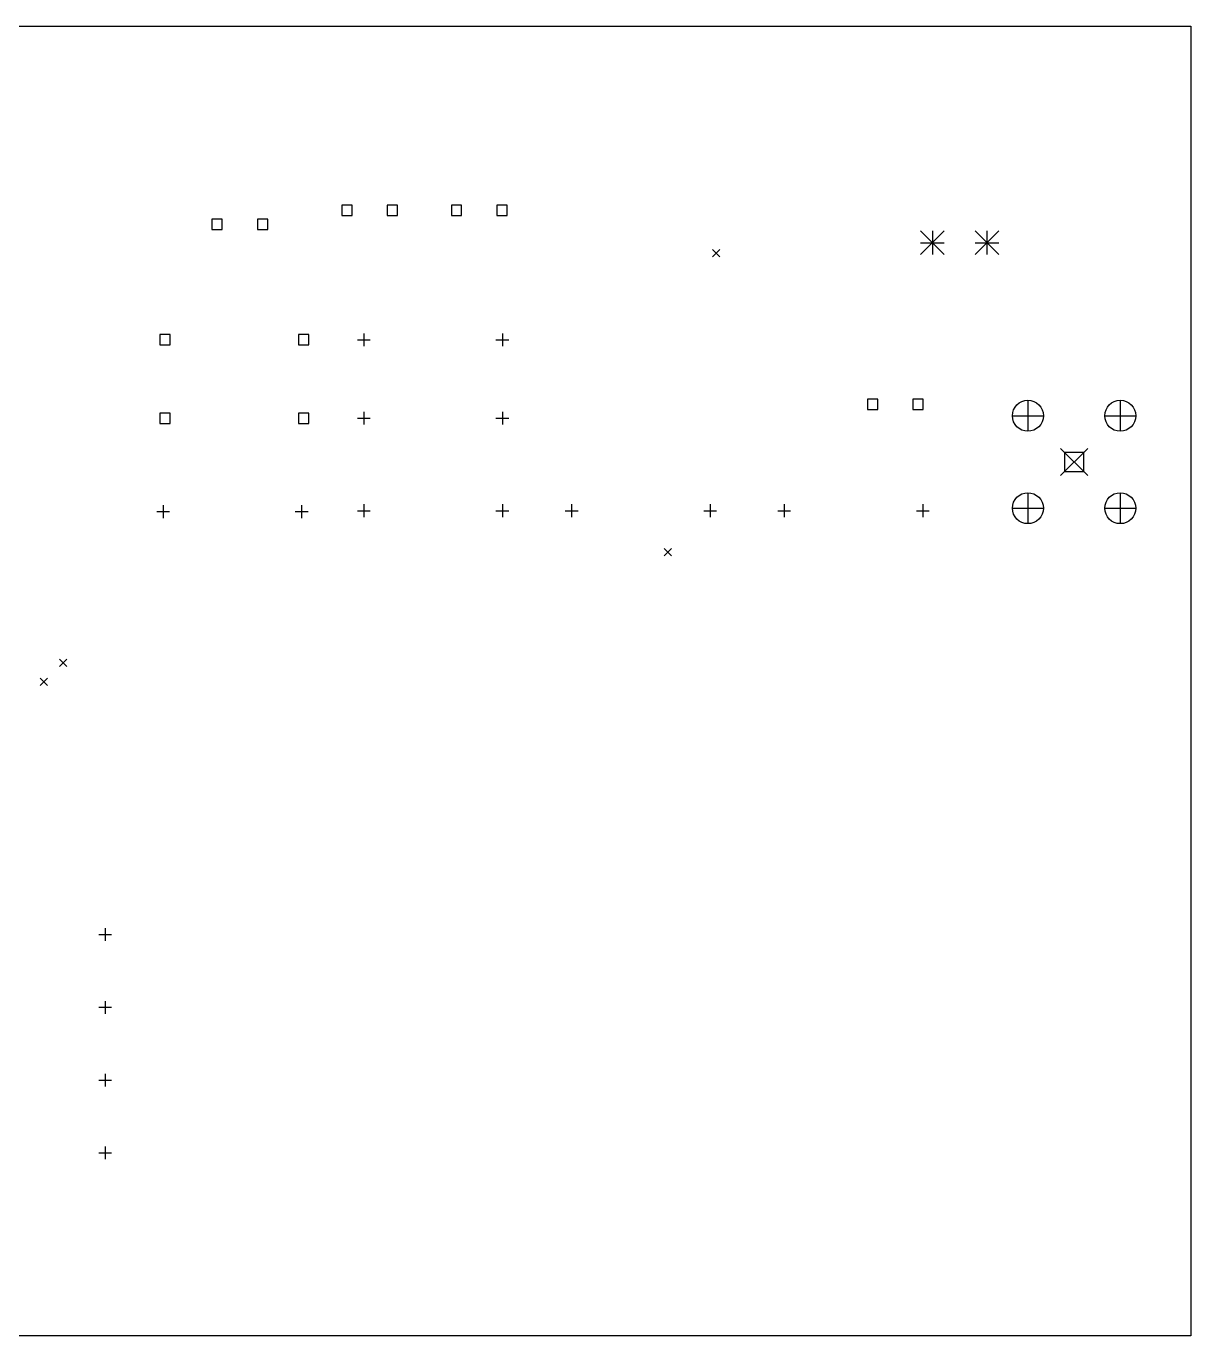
# Model space of a CAD drawing. Extents: x 2.49 to 7.48, y -5.89 to -1.79.
# Drawn here: x 4.959 to 7.48, y -4.626 to -1.791 of the extents above; entities that cross this region are included whole.
import ezdxf

# ---------------------------------------------------------------- set-up
doc = ezdxf.new("R2010")
doc.units = 0
doc.header["$MEASUREMENT"] = 0
doc.layers.add('BLACK', color=7, linetype='CONTINUOUS')

msp = doc.modelspace()

# ---------------------------------------------------------------- linework, layer by layer
at = {"layer": 'BLACK', "linetype": 'CONTINUOUS'}
for p, q in [((2.5591, -1.7913), (7.4803, -1.7913)), ((7.4803, -1.7913), (7.4803, -4.626)), ((5.6647, -2.1789), (5.6424, -2.1789)), ((5.6424, -2.1789), (5.6424, -2.2011)), ((5.6647, -2.2011), (5.6647, -2.1789)), ((5.7631, -2.1789), (5.7408, -2.1789)), ((5.7408, -2.1789), (5.7408, -2.2011)), ((5.7631, -2.2011), (5.7631, -2.1789)), ((5.9019, -2.1789), (5.8797, -2.1789)), ((5.8797, -2.1789), (5.8797, -2.2011)), ((5.9019, -2.2011), (5.9019, -2.1789)), ((6.0003, -2.1789), (5.9781, -2.1789)), ((5.9781, -2.1789), (5.9781, -2.2011)), ((6.0003, -2.2011), (6.0003, -2.1789)), ((5.3837, -2.2089), (5.3614, -2.2089)), ((5.3614, -2.2089), (5.3614, -2.2311)), ((5.3837, -2.2311), (5.3837, -2.2089)), ((5.4821, -2.2089), (5.4598, -2.2089)), ((5.4598, -2.2089), (5.4598, -2.2311)), ((5.4821, -2.2311), (5.4821, -2.2089)), ((5.6424, -2.2011), (5.6647, -2.2011)), ((5.7408, -2.2011), (5.7631, -2.2011)), ((5.8797, -2.2011), (5.9019, -2.2011)), ((5.9781, -2.2011), (6.0003, -2.2011)), ((5.3614, -2.2311), (5.3837, -2.2311)), ((5.4598, -2.2311), (5.4821, -2.2311)), ((6.8954, -2.2344), (6.9465, -2.2856)), ((6.9465, -2.2344), (6.8954, -2.2856)), ((6.9209, -2.2344), (6.9209, -2.2856)), ((7.0135, -2.2344), (7.0646, -2.2856)), ((7.0646, -2.2344), (7.0135, -2.2856)), ((7.0391, -2.2344), (7.0391, -2.2856)), ((6.8954, -2.26), (6.9465, -2.26)), ((7.0135, -2.26), (7.0646, -2.26)), ((6.4449, -2.2748), (6.4606, -2.2906)), ((6.4606, -2.2748), (6.4449, -2.2906)), ((5.2711, -2.4589), (5.2489, -2.4589)), ((5.2489, -2.4589), (5.2489, -2.4811)), ((5.2711, -2.4811), (5.2711, -2.4589)), ((5.5711, -2.4589), (5.5489, -2.4589)), ((5.5489, -2.4589), (5.5489, -2.4811)), ((5.5711, -2.4811), (5.5711, -2.4589)), ((5.69, -2.4562), (5.69, -2.4838)), ((5.99, -2.4562), (5.99, -2.4838)), ((5.2489, -2.4811), (5.2711, -2.4811)), ((5.5489, -2.4811), (5.5711, -2.4811)), ((5.6762, -2.47), (5.7038, -2.47)), ((5.9762, -2.47), (6.0038, -2.47)), ((6.8027, -2.5989), (6.7804, -2.5989)), ((6.7804, -2.5989), (6.7804, -2.6211)), ((6.8027, -2.6211), (6.8027, -2.5989)), ((6.9011, -2.5989), (6.8789, -2.5989)), ((6.8789, -2.5989), (6.8789, -2.6211)), ((6.9011, -2.6211), (6.9011, -2.5989)), ((7.1276, -2.6012), (7.1276, -2.6681)), ((7.3276, -2.6012), (7.3276, -2.6681)), ((5.2711, -2.6289), (5.2489, -2.6289)), ((5.2489, -2.6289), (5.2489, -2.6511)), ((5.2711, -2.6511), (5.2711, -2.6289)), ((5.5711, -2.6289), (5.5489, -2.6289)), ((5.5489, -2.6289), (5.5489, -2.6511)), ((5.5711, -2.6511), (5.5711, -2.6289)), ((5.69, -2.6262), (5.69, -2.6538)), ((5.99, -2.6262), (5.99, -2.6538)), ((6.7804, -2.6211), (6.8027, -2.6211)), ((6.8789, -2.6211), (6.9011, -2.6211)), ((7.0941, -2.6346), (7.161, -2.6346)), ((7.2941, -2.6346), (7.361, -2.6346)), ((5.2489, -2.6511), (5.2711, -2.6511)), ((5.5489, -2.6511), (5.5711, -2.6511)), ((5.6762, -2.64), (5.7038, -2.64)), ((5.9762, -2.64), (6.0038, -2.64)), ((7.198, -2.7051), (7.2571, -2.7642)), ((7.2571, -2.7051), (7.198, -2.7642)), ((7.2484, -2.7138), (7.2067, -2.7138)), ((7.2067, -2.7138), (7.2067, -2.7555)), ((7.2484, -2.7555), (7.2484, -2.7138)), ((7.2067, -2.7555), (7.2484, -2.7555)), ((7.1276, -2.8012), (7.1276, -2.8681)), ((7.3276, -2.8012), (7.3276, -2.8681)), ((5.2555, -2.8283), (5.2555, -2.8559)), ((5.5555, -2.8283), (5.5555, -2.8559)), ((5.69, -2.8262), (5.69, -2.8538)), ((5.99, -2.8262), (5.99, -2.8538)), ((6.14, -2.8262), (6.14, -2.8538)), ((6.44, -2.8262), (6.44, -2.8538)), ((6.6, -2.8262), (6.6, -2.8538)), ((6.9, -2.8262), (6.9, -2.8538)), ((7.0941, -2.8346), (7.161, -2.8346)), ((7.2941, -2.8346), (7.361, -2.8346)), ((5.2417, -2.8421), (5.2693, -2.8421)), ((5.5417, -2.8421), (5.5693, -2.8421)), ((5.6762, -2.84), (5.7038, -2.84)), ((5.9762, -2.84), (6.0038, -2.84)), ((6.1262, -2.84), (6.1538, -2.84)), ((6.4262, -2.84), (6.4538, -2.84)), ((6.5862, -2.84), (6.6138, -2.84)), ((6.8862, -2.84), (6.9138, -2.84)), ((6.3406, -2.9217), (6.3563, -2.9374)), ((6.3563, -2.9217), (6.3406, -2.9374)), ((5.0315, -3.1614), (5.0472, -3.1772)), ((5.0472, -3.1614), (5.0315, -3.1772)), ((4.9894, -3.2028), (5.0051, -3.2185)), ((5.0051, -3.2028), (4.9894, -3.2185)), ((5.1162, -3.7576), (5.1438, -3.7576)), ((5.13, -3.7438), (5.13, -3.7713)), ((5.13, -3.9013), (5.13, -3.9288)), ((5.1162, -3.915), (5.1438, -3.915)), ((5.1162, -4.0725), (5.1438, -4.0725)), ((5.13, -4.0587), (5.13, -4.0863)), ((5.13, -4.2162), (5.13, -4.2438)), ((5.1162, -4.23), (5.1438, -4.23)), ((7.4803, -4.626), (2.5591, -4.626))]:
    msp.add_line(p, q, dxfattribs=at)
at = {"layer": 'BLACK'}
for centre in [(7.1276, -2.6346), (7.3276, -2.6346), (7.1276, -2.8346), (7.3276, -2.8346)]:
    msp.add_circle(centre, 0.0335, dxfattribs=at)

doc.saveas('drawing.dxf')
